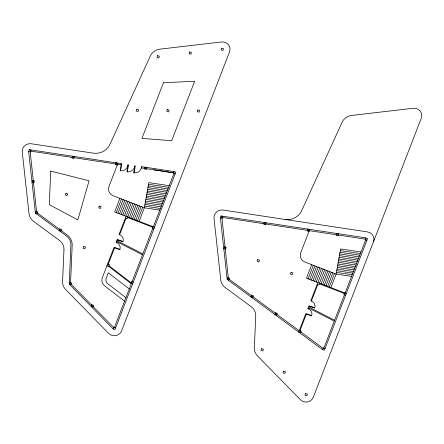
<?xml version="1.0" encoding="UTF-8"?>
<svg xmlns="http://www.w3.org/2000/svg" width="444" height="444" viewBox="0 0 444 444"><rect width="100%" height="100%" fill="white"/><g stroke="black" fill="none" stroke-linecap="round" stroke-linejoin="round"><path stroke-width="0.67" d="M121.057 164.813L121.273 163.597M121.212 164.841L30.137 151.054L36.63 212.421L67.277 235.02A12.843 12.327 -11 0 1 72.189 245.193L70.524 283.616L114.197 327.988L174.176 172.949L141.431 167.899L141.653 166.678L174.026 171.578L175.824 172.2L114.946 329.57L113.148 328.943L69.22 284.099L70.907 245.16A11.561 11.094 -11 0 0 66.483 236.008L35.415 213.087L28.632 151.421L29.304 149.678L121.428 163.62L120.146 170.785L120.463 170.835L121.612 164.43L121.295 164.38M128.005 165.867L128.066 164.624L126.94 171.811L127.256 171.861L128.405 165.457L128.088 165.407M134.798 166.894L134.859 165.651L133.733 172.838L134.049 172.888L135.198 166.483L134.882 166.439M141.592 167.921L141.808 166.705M159.801 210.101L144.361 207.781L119.919 198.363L114.669 211.938L154.545 227.206M116.3 212.565L121.551 198.99M117.926 213.198L123.177 199.617M119.553 213.825L124.808 200.25M121.184 214.458L126.44 200.877M122.81 215.085L128.066 201.504M124.442 215.712L129.698 202.131M131.324 202.758L119.042 234.51L119.641 234.721L125.996 218.293M114.424 247.758L114.541 247.463L119.941 249.334L119.83 249.622L113.975 247.602L102.37 277.611A7.703 7.398 -11 0 0 104.717 285.919L124.57 301.171M117.466 239.899L117.577 239.61L122.982 241.475L122.871 241.769L117.016 239.743L116.001 242.369L116.6 242.574L116.939 241.703L142.502 254.828M108.225 264.23L114.574 247.808M117.616 239.949L117.277 240.826L142.84 253.946M127.722 216.916L132.956 203.385M132.595 283.949L130.791 283.328L108.752 266.389L109.424 264.646L107.62 264.025M127.872 216.966L127.195 218.709L125.391 218.087M129.354 217.538L134.582 204.018M130.98 218.171L136.214 204.645M132.612 218.798L137.845 205.272M134.238 219.425L139.472 205.899M135.87 220.052L141.103 206.527M137.496 220.679L142.729 207.154M139.127 221.306L144.361 207.781L148.829 182.623L169.247 185.692M113.148 328.943L113.819 327.2L115.623 327.822M130.791 283.328L131.468 281.585L133.272 282.206M152.747 226.579L152.07 228.327L153.874 228.949M174.026 171.578L173.349 173.321L175.152 173.948M220.391 217.715L221.068 215.973L365.789 237.873L367.588 238.495L324.359 350.244L322.555 349.622L227.173 279.381L220.391 217.715L222.194 218.337L222.871 216.594L221.068 215.973M351.565 276.396L336.125 274.076L311.682 264.657L306.432 278.233L346.309 293.495M308.058 278.86L313.314 265.284M309.69 279.487L314.94 265.912M311.316 280.12L316.572 266.539M312.948 280.747L318.198 267.166M314.574 281.379L319.83 267.799M316.206 282.007L321.456 268.426M323.088 269.053L310.8 300.804L311.405 301.01L317.754 284.587M306.188 314.052L306.299 313.758L311.705 315.629L311.594 315.917L305.738 313.891L298.712 332.062L300.51 332.684L301.187 330.941L299.384 330.319M309.229 306.194L309.34 305.899L314.746 307.77L314.635 308.058L308.78 306.038L307.764 308.663L308.364 308.869L308.702 307.997L334.26 321.123M299.983 330.525L306.338 314.102M309.379 306.243L309.041 307.115L334.604 320.241M319.486 283.205L324.719 269.68M319.63 283.261L318.959 285.004L317.155 284.382M321.112 283.833L326.346 270.307M322.744 284.46L327.977 270.934M324.375 285.087L329.603 271.567M326.001 285.72L331.235 272.194M327.633 286.347L332.861 272.821M329.259 286.974L334.493 273.449M330.891 287.601L336.125 274.076L340.592 248.918L361.011 251.981M322.555 349.622L323.232 347.88L325.03 348.501M344.511 292.874L343.834 294.616L345.637 295.243M365.789 237.873L365.112 239.616L366.916 240.237M117.582 164.291L108.985 186.386A7.709 7.398 -11 0 0 113.237 195.776L119.919 198.363M309.346 230.58L300.749 252.68A7.709 7.398 -11 0 0 305 262.071L311.682 264.657M153.929 169.791L173.576 172.744M148.529 184.299L168.615 187.318M148.235 185.975L167.987 188.944M147.935 187.657L167.36 190.57M147.636 189.333L166.728 192.202M147.341 191.009L166.1 193.828M147.042 192.685L165.468 195.454M146.742 194.367L164.841 197.081M146.448 196.043L164.208 198.712M146.148 197.719L163.581 200.338M145.848 199.395L162.948 201.965M145.554 201.077L162.321 203.591M145.255 202.753L161.688 205.222M144.955 204.429L161.061 206.849M144.655 206.105L160.434 208.475M340.293 250.594L360.378 253.613M339.993 252.27L359.751 255.239M339.699 253.946L359.118 256.865M339.399 255.627L358.491 258.491M339.099 257.304L357.858 260.123M338.805 258.98L357.231 261.749M338.506 260.656L356.604 263.375M338.206 262.337L355.971 265.001M337.912 264.014L355.344 266.633M337.612 265.69L354.712 268.259M337.312 267.366L354.084 269.885M337.018 269.042L353.452 271.512M336.719 270.723L352.825 273.143M336.419 272.4L352.192 274.769M29.304 149.678L31.108 150.3L30.431 152.042L28.632 151.421M106.949 265.767L108.752 266.389M319.408 283.844L344.283 293.456M127.644 217.549L152.52 227.162M108.985 265.778L131.03 282.717M129.293 288.966L108.297 272.832L106.26 278.105A5.3 5.084 -11 0 0 107.875 283.821L125.918 297.685M141.514 167.444A6.743 6.471 -11 0 1 134.055 172.883M134.721 166.411A6.743 6.471 -11 0 1 127.262 171.856M127.928 165.384A6.743 6.471 -11 0 1 120.468 170.823M119.492 234.665A5.778 5.544 -11 0 1 122.977 241.475M116.45 242.524A5.778 5.544 -11 0 1 119.936 249.334M308.214 308.819A5.778 5.544 -11 0 1 311.699 315.623M311.255 300.96A5.778 5.544 -11 0 1 314.735 307.77M285.026 219.441A15.412 14.791 -11 0 0 301.715 210.6L342.163 122.144A11.561 11.094 -11 0 1 351.498 115.462L413.297 108.258A7.703 7.398 -11 0 1 421.312 118.104L313.353 397.169A7.709 7.398 -11 0 1 300.51 399.805L257.426 355.822A11.561 11.094 -11 0 1 254.351 347.835L255.733 315.934A11.561 11.094 -11 0 0 251.304 306.776L225.169 287.529A11.561 11.094 -11 0 1 220.79 280.003L214.002 218.254A7.709 7.398 -11 0 1 222.605 209.995L367.582 231.935A7.703 7.398 -11 0 1 373.482 241.747M50.755 171.118L49.256 204.701L77.85 219.88L89.072 180.786L50.755 171.118M63.975 249.639L62.587 281.546A11.561 11.094 -11 0 0 65.668 289.527L108.747 333.511A7.709 7.398 -11 0 0 121.589 330.874L229.548 51.809A7.703 7.398 -11 0 0 221.534 41.964L159.74 49.167A11.561 11.094 -11 0 0 150.399 55.855L109.951 144.306A15.412 14.791 -11 0 1 93.262 153.152L30.841 143.701A7.709 7.398 -11 0 0 22.239 151.959L29.032 213.708A11.561 11.094 -11 0 0 33.405 221.234L59.54 240.482A11.561 11.094 -11 0 1 63.975 249.639M32.695 180.508L32.024 182.256L33.822 182.878L34.499 181.135L32.695 180.508M36.086 211.344L35.415 213.087L37.213 213.714L37.89 211.966L36.086 211.344M72.644 156.216L71.967 157.964L73.771 158.586L74.442 156.843L72.644 156.216M65.967 193.279L65.29 195.021L67.094 195.643L67.766 193.9L65.967 193.279M59.857 228.876L59.18 230.619L60.983 231.241L61.655 229.498L59.857 228.876M99.312 206.077L98.64 207.82L100.438 208.441L101.115 206.699L99.312 206.077M69.891 282.356L69.22 284.099L71.018 284.721L71.695 282.978L69.891 282.356M83.777 246.464L83.1 248.207L84.904 248.829L85.581 247.086L83.777 246.464M116.139 162.82L115.462 164.563L117.266 165.185L117.938 163.442L116.139 162.82M136.874 109.218L136.197 110.961L138.001 111.583L138.672 109.84L136.874 109.218M157.609 55.617L156.937 57.359L158.736 57.981L159.413 56.238L157.609 55.617M163.453 82.745L141.936 138.378L171.662 140.726L194.672 81.252L163.453 82.745M91.858 304.778L91.181 306.521L92.985 307.143L93.656 305.4L91.858 304.778M145.083 167.199L144.405 168.942L146.209 169.564L146.881 167.821L145.083 167.199M167.388 109.535L166.711 111.283L168.515 111.905L169.192 110.162L167.388 109.535M189.693 51.876L189.022 53.619L190.82 54.24L191.497 52.497L189.693 51.876M197.902 109.857L197.225 111.599L199.029 112.227L199.706 110.478L197.902 109.857M221.778 48.135L221.106 49.883L222.905 50.505L223.582 48.762L221.778 48.135M221.895 217.349L228.394 278.71L323.604 348.668L365.939 239.244L221.895 217.349M224.459 246.803L223.782 248.546L225.585 249.173L226.262 247.425L224.459 246.803M227.85 277.639L227.173 279.381L228.976 280.003L229.653 278.26L227.85 277.639M264.408 222.511L263.73 224.253L265.534 224.88L266.206 223.132L264.408 222.511M257.725 259.574L257.054 261.316L258.858 261.938L259.529 260.195L257.725 259.574M251.615 295.166L250.943 296.914L252.741 297.536L253.419 295.793L251.615 295.166M291.075 272.366L290.398 274.115L292.202 274.736L292.879 272.993L291.075 272.366M261.655 348.645L260.983 350.388L262.781 351.015L263.459 349.267L261.655 348.645M275.541 312.759L274.864 314.502L276.668 315.123L277.339 313.381L275.541 312.759M307.897 229.11L307.226 230.858L309.024 231.479L309.701 229.731L307.897 229.11M283.622 371.073L282.945 372.816L284.748 373.437L285.42 371.695L283.622 371.073M336.841 233.489L336.169 235.237L337.973 235.858L338.644 234.116L336.841 233.489M305.583 393.495L304.906 395.238L306.71 395.859L307.387 394.117L305.583 393.495"/></g></svg>
